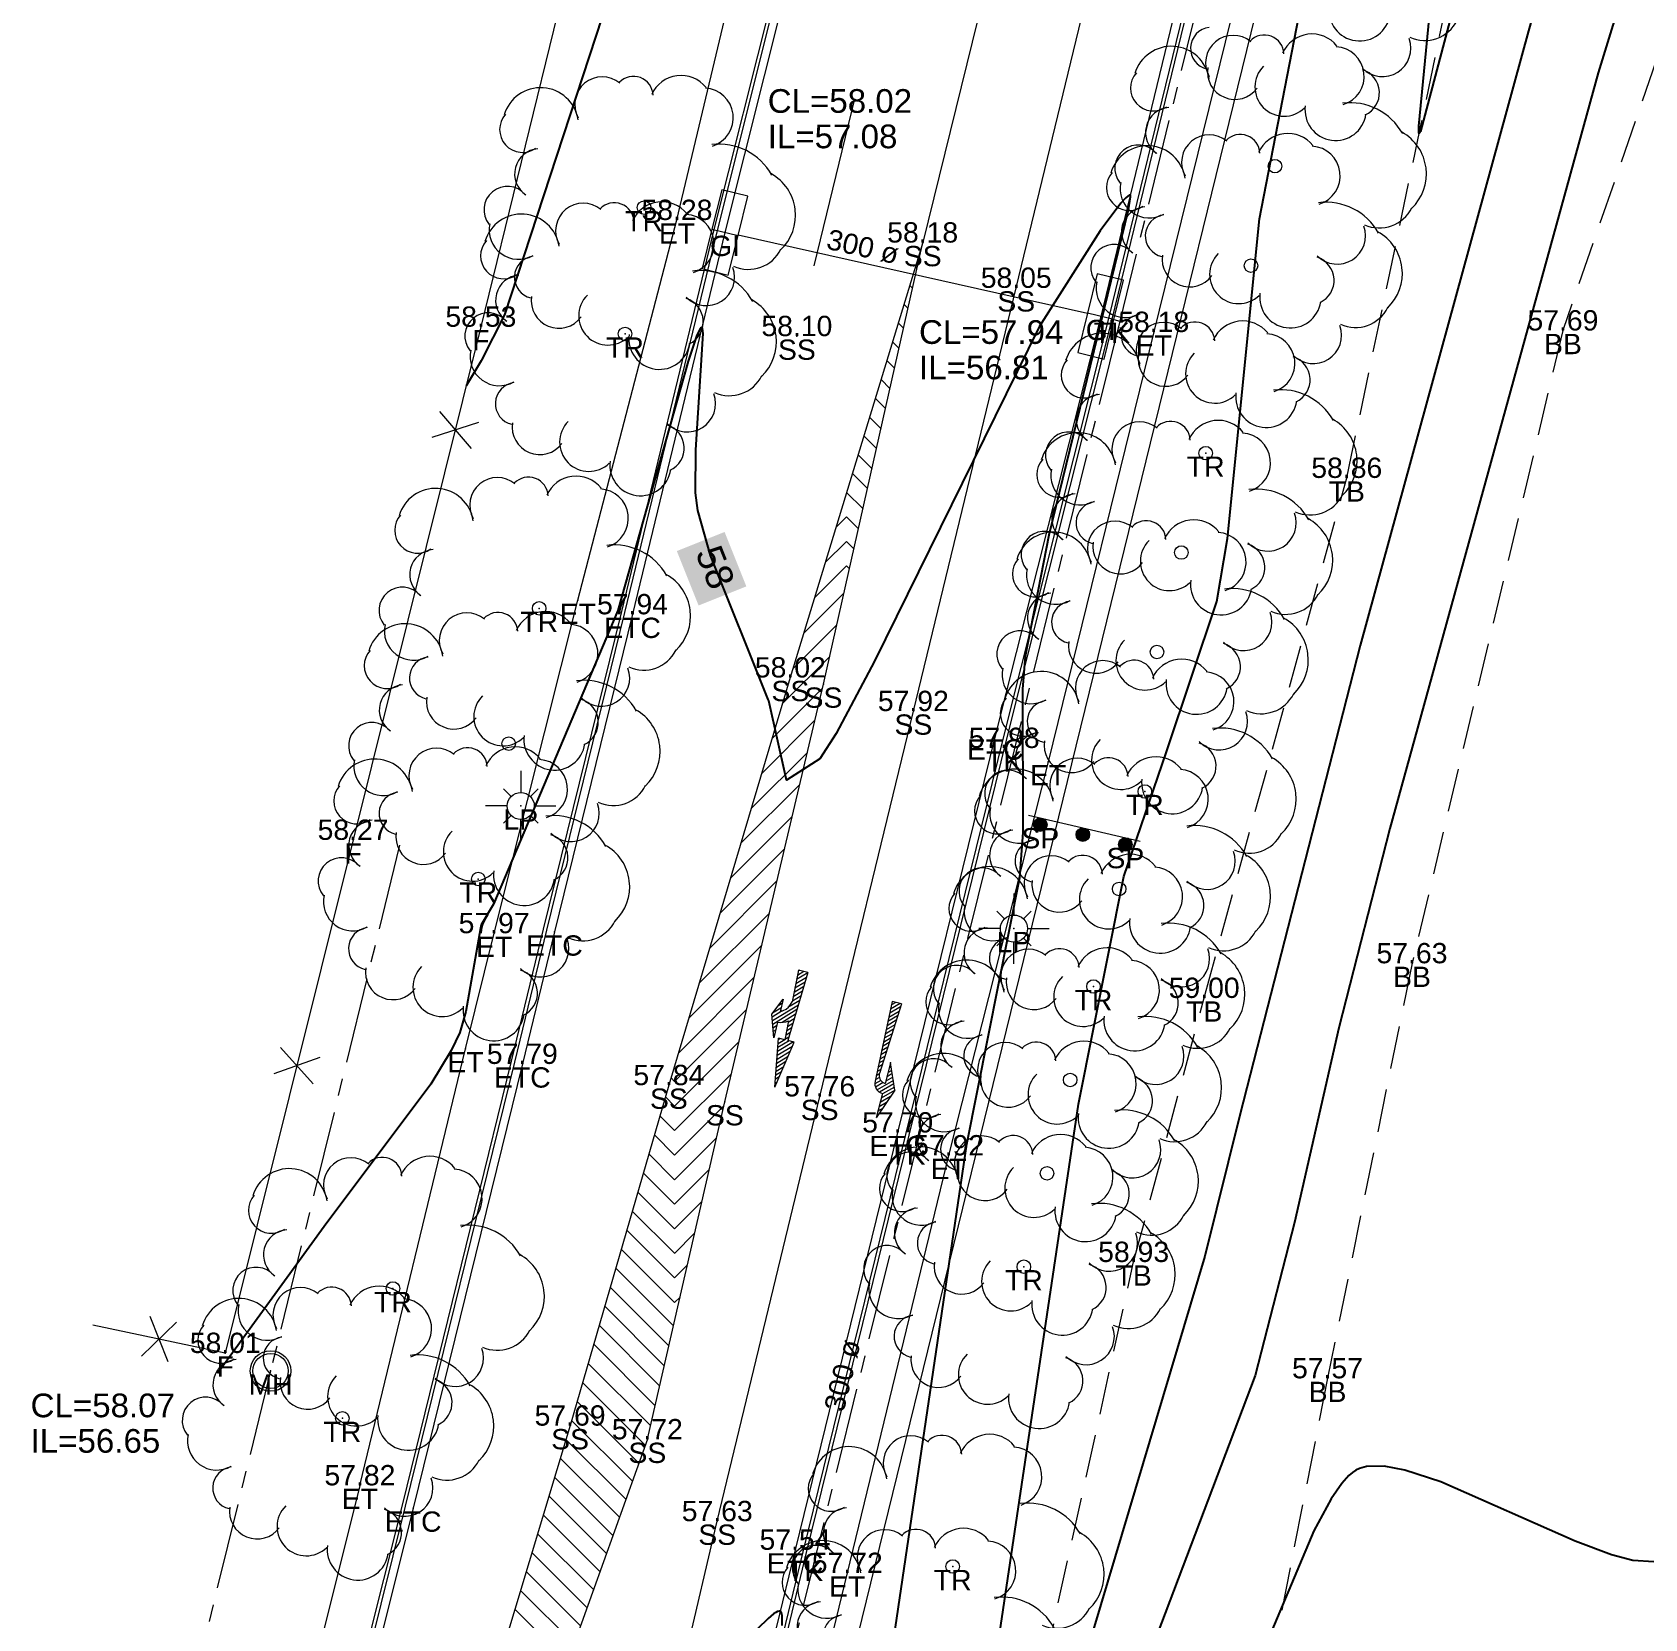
# Model space of a CAD drawing. Header units: metres. Extents: x -244 to 200, y -283 to 282.
# Drawn here: x -138 to -78.5, y 30 to 88.7 of the extents above; entities that cross this region are included whole.
import ezdxf
from ezdxf.enums import TextEntityAlignment as Align

# ---------------------------------------------------------------- set-up
doc = ezdxf.new("R2010")
doc.units = ezdxf.units.M
for name, pattern in [('CENTER', [50.8, 31.75, -6.35, 6.35, -6.35]), ('DASHED2', [9.525, 6.35, -3.175]), ('HIDDEN2', [4.7625, 3.175, -1.5875])]:
    doc.linetypes.add(name, pattern=pattern)
for name, color, linetype, lineweight in [('BANKS', 12, 'Continuous', 0), ('CONTOURS', 1, 'Continuous', 0), ('CONTOURS @ 1', 1, 'Continuous', 0), ('DESCRIPTIONS', 1, 'Continuous', 0), ('ELECTRICAL', 3, 'Continuous', 0), ('FENCES', 6, 'Continuous', 0), ('LEVELS', 1, 'Continuous', 0), ('POINTS', 1, 'Continuous', 0), ('ROAD_PAINT', 12, 'Continuous', 0), ('ROAD_SIGNAGE', 6, 'Continuous', 0), ('ROADS', 5, 'Continuous', 0), ('STORM_WATER', 1, 'Continuous', 0), ('SW_TEXT', 10, 'Continuous', 0), ('TREES', 14, 'Continuous', 0)]:
    doc.layers.add(name, color=color, linetype=linetype, lineweight=lineweight)
doc.layers.add('CADASTRAL', color=7, linetype='Continuous')
doc.styles.add('Arial', font='arial.ttf', dxfattribs={"height": 1.68})

msp = doc.modelspace()

# ---------------------------------------------------------------- hatches: boundary and pattern name
at = {"layer": 'ROAD_PAINT', "linetype": 'Continuous', "lineweight": 0}
h = msp.add_hatch(dxfattribs=at)
h.set_pattern_fill('LT124 RAILW', color=2, scale=0.5, style=0)
h.set_pattern_definition([(45, (0, 0), (1e-16, 0.9071424), [8.98026, -8.98026]), (135, (0, 0), (-1e-16, -0.9071424), [8.98026, -8.98026])])
h.paths.add_polyline_path([(-122.622, 20.018), (-125.412, 8.463), (-121.443, 19.54), (-115.306, 36.672), (-112.443, 49.145), (-108.8, 64.577), (-105.135, 80.89), (-110.024, 64.82), (-114.511, 49.758), (-118.16, 37.177), (-123.262, 20.215)], flags=0)
at = {"layer": 'ROAD_SIGNAGE', "linetype": 'Continuous', "lineweight": 0}
h = msp.add_hatch(color=1, dxfattribs=at)
edge = h.paths.add_edge_path(flags=0)
edge.add_arc((-100.79, 59.381), 0.25, 0, 360)
h = msp.add_hatch(color=1, dxfattribs=at)
edge = h.paths.add_edge_path(flags=0)
edge.add_arc((-99.218, 59.014), 0.25, 0, 360)
h = msp.add_hatch(color=1, dxfattribs=at)
edge = h.paths.add_edge_path(flags=0)
edge.add_arc((-97.647, 58.647), 0.25, 0, 360)

# ---------------------------------------------------------------- linework, layer by layer
at = {"layer": 'BANKS', "color": 9, "linetype": 'HIDDEN2', "lineweight": 0, "ltscale": 0.5}
for p, q in [((-76.491, 92.116), (-81.484, 77.641)), ((-81.484, 77.641), (-87.059, 54.261)), ((-87.059, 54.261), (-90.18, 38.926)), ((-90.18, 38.926), (-98.884, -5.153))]:
    msp.add_line(p, q, dxfattribs=at)
at = {"layer": 'BANKS', "color": 1, "linetype": 'HIDDEN2', "lineweight": 0, "ltscale": 0.5}
for p, q in [((-89.468, 72.194), (-85.629, 90.461)), ((-94.736, 52.98), (-89.468, 72.194)), ((-97.342, 43.224), (-94.736, 52.98)), ((-101.152, 25.976), (-97.342, 43.224))]:
    msp.add_line(p, q, dxfattribs=at)
at = {"layer": 'CADASTRAL', "color": 1, "linetype": 'Continuous', "lineweight": 0}
msp.add_line((-119.026, -17.442), (-64.104, 206.418), dxfattribs=at)
at = {"layer": 'CONTOURS', "color": 6, "linetype": 'Continuous', "lineweight": -3, "flags": 128}
for points in [[(-60.423, 173.678), (-64.285, 160.181), (-68.042, 150.677), (-69.286, 146.525), (-70.064, 142.92), (-70.601, 136.44), (-71.835, 129.289), (-72.561, 126.428), (-74.484, 120.899), (-75.822, 114.953), (-78.39, 105.999), (-81.143, 94.456), (-82.756, 88.716), (-88.975, 65.997), (-93.424, 48.645), (-94.712, 43.436), (-99.577, 27.142)], [(-100.26, 130.458), (-105.67, 115.215), (-110.253, 102.827), (-111.335, 100.552), (-111.93, 99.644), (-113.773, 97.03), (-114.379, 95.851), (-116.491, 90.708), (-120.577, 78.222), (-121.429, 76.548), (-121.447, 76.517), (-121.999, 75.594)], [(-102.634, 27.236), (-99.381, 49.058), (-97.705, 57.473), (-96.131, 62.074), (-94.271, 67.631), (-93.871, 69.955), (-92.693, 81.763), (-90.635, 92.355), (-87.393, 111.963), (-84.557, 125.496)], [(-77.07, 123.824), (-80.444, 109.756), (-81.89, 104.603), (-85.494, 89.736), (-86.75, 84.992), (-86.793, 84.922), (-86.803, 84.942), (-86.809, 84.996), (-86.808, 85.194), (-86.418, 89.254), (-84.53, 98.671), (-81.692, 115.19), (-79.311, 125.336)], [(-94.735, 52.981), (-94.725, 53.022), (-94.738, 52.983), (-94.739, 52.979), (-94.735, 52.981)], [(-77.344, 32.1), (-78.904, 32.199), (-79.688, 32.403), (-81.033, 32.905), (-85.999, 35.099), (-87.324, 35.536), (-88.09, 35.679), (-88.734, 35.669), (-89.003, 35.598), (-89.129, 35.537), (-89.257, 35.449), (-89.388, 35.336), (-89.651, 35.045), (-90.049, 34.473), (-90.69, 33.295), (-92.575, 28.822)], [(-110.32, 29.791), (-110.32, 30.151), (-110.35, 30.262), (-110.4, 30.322), (-110.439, 30.327), (-110.493, 30.31), (-110.562, 30.273), (-110.644, 30.218), (-110.842, 30.057), (-111.625, 29.291)]]:
    msp.add_lwpolyline(points, dxfattribs=at)
at = {"layer": 'CONTOURS', "color": 1, "linetype": 'Continuous', "lineweight": -3, "flags": 128}
for points in [[(-68.764, 126.746), (-72.153, 117.004), (-72.719, 114.486), (-74.918, 107.301), (-78.372, 93.062), (-80.187, 87.156), (-87.872, 59.241), (-89.76, 51.878), (-91.4, 44.677), (-92.848, 39.029), (-99.328, 21.917)], [(-107.116, 23.136), (-103.509, 47.573), (-101.541, 57.428), (-101.421, 59.087), (-101.434, 64.39), (-101.339, 65.61), (-100.466, 70.089), (-97.534, 82.105), (-97.455, 82.575), (-97.46, 82.632), (-97.469, 82.642), (-97.507, 82.639), (-97.561, 82.606), (-97.63, 82.546), (-97.81, 82.35), (-98.574, 81.323), (-100.828, 77.776), (-106.919, 65.427), (-108.331, 62.755), (-108.938, 61.812), (-110.171, 61.021), (-110.183, 61.087), (-110.82, 63.961), (-110.84, 64.007), (-112.967, 69.331), (-113.442, 70.985), (-113.522, 71.643), (-113.51, 73.226), (-113.246, 77.529), (-113.266, 77.726), (-113.288, 77.756), (-113.339, 77.722), (-113.405, 77.611), (-113.485, 77.428), (-113.794, 76.506), (-116.395, 67.293), (-120.99, 56.445), (-121.443, 55.687), (-121.469, 55.553), (-122.009, 52.476), (-122.232, 51.705), (-122.55, 51.033), (-123.307, 49.792), (-127.245, 44.534), (-131.183, 39.106)]]:
    msp.add_lwpolyline(points, dxfattribs=at)
at = {"layer": 'CONTOURS', "color": 18, "linetype": 'Continuous', "lineweight": 0, "true_color": 0x000000}
msp.add_solid([(-112.452, 70.196), (-114.216, 69.491), (-111.648, 68.185), (-113.413, 67.48)], dxfattribs=at)
at = {"layer": 'ELECTRICAL', "color": 2, "linetype": 'Continuous', "lineweight": 0}
for p, q in [((-119.982, 61.374), (-119.982, 60.574)), ((-120.618, 60.71), (-120.335, 60.427)), ((-119.628, 60.427), (-119.345, 60.71)), ((-120.482, 60.074), (-121.282, 60.074)), ((-120.335, 59.72), (-120.618, 59.437)), ((-119.982, 58.774), (-119.982, 59.574)), ((-119.345, 59.437), (-119.628, 59.72)), ((-119.482, 60.074), (-118.682, 60.074)), ((-101.765, 56.844), (-101.765, 56.044)), ((-102.401, 56.18), (-102.118, 55.897)), ((-101.411, 55.897), (-101.128, 56.18)), ((-102.265, 55.544), (-103.065, 55.544)), ((-101.265, 55.544), (-100.465, 55.544)), ((-102.118, 55.19), (-102.401, 54.907)), ((-101.765, 54.244), (-101.765, 55.044)), ((-101.128, 54.907), (-101.411, 55.19))]:
    msp.add_line(p, q, dxfattribs=at)
for centre in [(-119.982, 60.074), (-101.765, 55.544)]:
    msp.add_circle(centre, 0.5, dxfattribs=at)
at = {"layer": 'FENCES', "color": 4, "linetype": 'Continuous', "lineweight": 0}
for p, q in [((-116.773, 96.907), (-121.455, 77.779)), ((-121.455, 77.779), (-126.176, 58.82)), ((-122.989, 74.653), (-121.82, 73.28)), ((-121.546, 74.242), (-123.263, 73.691)), ((-126.176, 58.82), (-130.897, 39.861)), ((-127.404, 50.782), (-129.102, 50.174)), ((-128.86, 51.144), (-127.646, 49.812)), ((-133.008, 39.538), (-133.678, 41.211)), ((-130.897, 39.861), (-135.79, 40.889)), ((-132.7, 41.006), (-133.987, 39.744))]:
    msp.add_line(p, q, dxfattribs=at)
at = {"layer": 'POINTS', "color": 1, "linetype": 'Continuous', "lineweight": 0}
for p in [(-115.426, 82.182), (-114.212, 81.724), (-112.438, 81.267), (-105.135, 80.89), (-101.679, 79.216), (-98.559, 78.161), (-98.146, 78.059), (-121.455, 77.779), (-116.13, 77.513), (-96.6, 77.586), (-81.484, 77.641), (-109.782, 77.433), (-94.679, 73.109), (-89.468, 72.194), (-119.302, 67.375), (-117.876, 67.672), (-115.854, 67.155), (-110.024, 64.82), (-108.8, 64.577), (-105.479, 63.58), (-102.453, 62.661), (-102.125, 62.216), (-100.504, 61.709), (-96.93, 60.61), (-119.982, 60.074), (-100.79, 59.381), (-126.176, 58.82), (-97.647, 58.647), (-121.551, 57.374), (-118.74, 55.418), (-101.765, 55.544), (-120.966, 55.371), (-87.059, 54.261), (-98.827, 53.402), (-94.736, 52.98), (-122.025, 51.104), (-119.924, 50.542), (-114.511, 49.758), (-112.443, 49.145), (-108.94, 49.342), (-106.06, 48.009), (-105.7, 47.693), (-104.175, 47.162), (-101.399, 43.048), (-97.342, 43.224), (-124.703, 42.244), (-130.897, 39.861), (-129.224, 39.196), (-90.18, 38.926), (-126.571, 37.448), (-118.16, 37.177), (-115.306, 36.672), (-125.924, 34.971), (-123.956, 34.131), (-112.725, 33.648), (-109.851, 32.59), (-109.48, 32.314), (-107.922, 31.733), (-104.026, 31.972)]:
    msp.add_point(p, dxfattribs=at)
at = {"layer": 'ROAD_PAINT', "color": 7, "linetype": 'DASHED2', "lineweight": 0}
for p, q in [((-105.399, 95.451), (-109.782, 77.433)), ((-116.243, 18.672), (-112.725, 33.648))]:
    msp.add_line(p, q, dxfattribs=at)
at = {"layer": 'ROAD_PAINT', "color": 7, "linetype": 'Continuous', "lineweight": 0}
for p, q in [((-101.452, 95.806), (-105.135, 80.89)), ((-101.679, 79.216), (-97.859, 94.977)), ((-105.135, 80.89), (-110.024, 64.82)), ((-108.8, 64.577), (-105.135, 80.89)), ((-105.479, 63.58), (-101.679, 79.216)), ((-110.024, 64.82), (-114.511, 49.758)), ((-112.443, 49.145), (-108.8, 64.577)), ((-108.94, 49.342), (-105.479, 63.58)), ((-114.511, 49.758), (-118.16, 37.177)), ((-115.306, 36.672), (-112.443, 49.145)), ((-112.725, 33.648), (-108.94, 49.342)), ((-118.16, 37.177), (-123.262, 20.215)), ((-115.306, 36.672), (-121.443, 19.54))]:
    msp.add_line(p, q, dxfattribs=at)
at = {"layer": 'ROAD_PAINT', "color": 2, "linetype": 'Continuous', "lineweight": 0}
for p, q in [((-109.376, 53.926), (-110.111, 51.408)), ((-109.723, 54.01), (-109.952, 52.84)), ((-109.431, 53.737), (-109.823, 53.498)), ((-109.382, 53.906), (-109.793, 53.656)), ((-109.521, 53.961), (-109.762, 53.814)), ((-109.685, 54.001), (-109.731, 53.973)), ((-109.376, 53.926), (-109.723, 54.01)), ((-109.629, 53.058), (-109.947, 52.865)), ((-109.58, 53.228), (-109.916, 53.023)), ((-109.53, 53.397), (-109.885, 53.181)), ((-109.481, 53.567), (-109.854, 53.339)), ((-110.707, 52.386), (-110.291, 52.935)), ((-110.321, 52.498), (-110.697, 52.269)), ((-109.728, 52.719), (-110.687, 52.136)), ((-110.371, 52.607), (-110.684, 52.416)), ((-109.778, 52.55), (-110.676, 52.002)), ((-110.331, 52.77), (-110.488, 52.675)), ((-110.291, 52.935), (-110.404, 52.472)), ((-110.404, 52.472), (-110.289, 52.51)), ((-110.291, 52.934), (-110.292, 52.934)), ((-110.289, 52.51), (-110.184, 52.568)), ((-110.184, 52.568), (-110.09, 52.644)), ((-109.679, 52.889), (-110.112, 52.625)), ((-110.09, 52.644), (-110.012, 52.735)), ((-110.012, 52.735), (-109.952, 52.84)), ((-106.258, 52.851), (-106.896, 49.908)), ((-105.92, 52.761), (-106.729, 50.188)), ((-106.008, 52.482), (-106.385, 52.263)), ((-105.956, 52.647), (-106.352, 52.417)), ((-105.969, 52.774), (-106.318, 52.571)), ((-106.128, 52.816), (-106.285, 52.725)), ((-105.92, 52.761), (-106.258, 52.851)), ((-110.637, 51.511), (-110.707, 52.386)), ((-110.53, 51.952), (-110.666, 51.869)), ((-110.497, 52.09), (-110.637, 51.511)), ((-110.497, 52.09), (-110.393, 52.076)), ((-110.393, 52.076), (-110.289, 52.08)), ((-109.827, 52.38), (-110.325, 52.077)), ((-110.289, 52.08), (-110.187, 52.1)), ((-110.089, 52.138), (-110.227, 51.436)), ((-110.187, 52.1), (-110.089, 52.138)), ((-109.976, 51.871), (-110.164, 51.757)), ((-109.926, 52.041), (-110.133, 51.915)), ((-109.877, 52.21), (-110.102, 52.073)), ((-106.163, 51.988), (-106.485, 51.8)), ((-106.111, 52.153), (-106.452, 51.954)), ((-106.059, 52.317), (-106.419, 52.109)), ((-110.57, 51.788), (-110.655, 51.736)), ((-110.61, 51.625), (-110.645, 51.603)), ((-110.591, 49.686), (-110.458, 51.492)), ((-110.591, 49.686), (-109.879, 51.351)), ((-109.904, 51.357), (-110.494, 50.998)), ((-110.067, 51.397), (-110.484, 51.144)), ((-110.231, 51.437), (-110.473, 51.29)), ((-110.395, 51.477), (-110.462, 51.436)), ((-110.227, 51.436), (-110.458, 51.492)), ((-110.075, 51.532), (-110.226, 51.44)), ((-110.025, 51.702), (-110.195, 51.598)), ((-109.879, 51.351), (-110.111, 51.408)), ((-106.37, 51.328), (-106.619, 51.184)), ((-106.318, 51.493), (-106.586, 51.338)), ((-106.267, 51.658), (-106.552, 51.492)), ((-106.215, 51.823), (-106.519, 51.646)), ((-110.109, 50.814), (-110.527, 50.56)), ((-110.028, 51.002), (-110.516, 50.706)), ((-109.948, 51.191), (-110.505, 50.852)), ((-106.578, 50.669), (-106.753, 50.567)), ((-106.526, 50.834), (-106.72, 50.721)), ((-106.474, 50.999), (-106.686, 50.875)), ((-106.422, 51.163), (-106.653, 51.03)), ((-110.431, 50.06), (-110.57, 49.976)), ((-110.35, 50.249), (-110.559, 50.122)), ((-110.27, 50.437), (-110.548, 50.268)), ((-110.189, 50.626), (-110.537, 50.414)), ((-106.731, 50.041), (-106.887, 49.95)), ((-106.732, 50.175), (-106.853, 50.105)), ((-106.681, 50.339), (-106.82, 50.259)), ((-106.629, 50.504), (-106.786, 50.413)), ((-106.737, 50.147), (-106.739, 50.094)), ((-106.739, 50.094), (-106.731, 50.041)), ((-106.725, 50.199), (-106.737, 50.147)), ((-106.731, 50.041), (-106.714, 49.99)), ((-106.318, 50.577), (-106.518, 49.823)), ((-106.238, 50.058), (-106.495, 49.908)), ((-106.257, 50.182), (-106.453, 50.068)), ((-106.276, 50.305), (-106.411, 50.227)), ((-106.295, 50.429), (-106.369, 50.386)), ((-106.314, 50.553), (-106.326, 50.546)), ((-106.163, 49.572), (-106.318, 50.577)), ((-110.511, 49.872), (-110.58, 49.83)), ((-106.682, 49.935), (-106.905, 49.805)), ((-106.896, 49.908), (-106.905, 49.835)), ((-106.905, 49.835), (-106.899, 49.761)), ((-106.899, 49.761), (-106.88, 49.69)), ((-106.88, 49.69), (-106.848, 49.623)), ((-106.591, 49.853), (-106.879, 49.686)), ((-106.163, 49.572), (-106.855, 48.55)), ((-106.616, 49.451), (-106.855, 48.55)), ((-106.848, 49.623), (-106.803, 49.564)), ((-106.219, 49.934), (-106.821, 49.585)), ((-106.803, 49.564), (-106.749, 49.515)), ((-106.749, 49.515), (-106.686, 49.477)), ((-106.2, 49.811), (-106.731, 49.502)), ((-106.714, 49.99), (-106.688, 49.944)), ((-106.688, 49.944), (-106.655, 49.902)), ((-106.686, 49.477), (-106.616, 49.451)), ((-106.173, 49.557), (-106.664, 49.271)), ((-106.655, 49.902), (-106.614, 49.868)), ((-106.18, 49.687), (-106.622, 49.431)), ((-106.614, 49.868), (-106.568, 49.841)), ((-106.568, 49.841), (-106.518, 49.823)), ((-106.625, 48.89), (-106.791, 48.794)), ((-106.474, 49.112), (-106.748, 48.953)), ((-106.323, 49.335), (-106.706, 49.112)), ((-106.775, 48.668), (-106.833, 48.634))]:
    msp.add_line(p, q, dxfattribs=at)
at = {"layer": 'ROAD_PAINT', "color": 7, "linetype": 'Continuous', "lineweight": 0}
msp.add_point((-106.318, 50.577), dxfattribs=at)
at = {"layer": 'ROAD_SIGNAGE', "color": 1, "linetype": 'Continuous', "lineweight": 0}
msp.add_line((-101.22, 59.738), (-97.103, 58.777), dxfattribs=at)
for centre in [(-100.79, 59.381), (-99.218, 59.014), (-97.647, 58.647)]:
    msp.add_circle(centre, 0.25, dxfattribs=at)
at = {"layer": 'ROADS', "color": 9, "linetype": 'Continuous', "lineweight": 0}
for p, q in [((-114.212, 81.724), (-110.609, 96.896)), ((-108.5, 96.988), (-112.438, 81.267)), ((-94.707, 94), (-98.559, 78.161)), ((-92.764, 93.16), (-96.6, 77.586)), ((-117.876, 67.672), (-114.212, 81.724)), ((-112.438, 81.267), (-115.854, 67.155)), ((-98.559, 78.161), (-102.453, 62.661)), ((-96.6, 77.586), (-100.504, 61.709)), ((-120.966, 55.371), (-117.876, 67.672)), ((-115.854, 67.155), (-118.74, 55.418)), ((-102.453, 62.661), (-106.06, 48.009)), ((-100.504, 61.709), (-104.175, 47.162)), ((-118.74, 55.418), (-119.924, 50.542)), ((-122.025, 51.104), (-120.966, 55.371)), ((-125.924, 34.971), (-122.025, 51.104)), ((-119.924, 50.542), (-123.956, 34.131)), ((-106.06, 48.009), (-109.851, 32.59)), ((-104.175, 47.162), (-107.922, 31.733)), ((-125.924, 34.971), (-130.194, 17.925)), ((-123.956, 34.131), (-128.144, 17.412)), ((-109.851, 32.59), (-113.821, 16.209)), ((-107.922, 31.733), (-111.823, 15.731))]:
    msp.add_line(p, q, dxfattribs=at)
at = {"layer": 'ROADS', "color": 1, "linetype": 'Continuous', "lineweight": 0}
for p, q in [((-108.912, 97.091), (-112.85, 81.369)), ((-108.791, 97.061), (-112.729, 81.339)), ((-94.415, 93.929), (-98.267, 78.089)), ((-94.294, 93.899), (-98.146, 78.059)), ((-112.85, 81.369), (-116.266, 67.256)), ((-112.729, 81.339), (-116.145, 67.226)), ((-98.267, 78.089), (-102.162, 62.588)), ((-98.146, 78.059), (-102.041, 62.558)), ((-116.266, 67.256), (-119.153, 55.519)), ((-116.145, 67.226), (-119.031, 55.49)), ((-102.162, 62.588), (-105.769, 47.937)), ((-102.041, 62.558), (-105.647, 47.907)), ((-119.153, 55.519), (-120.337, 50.643)), ((-119.031, 55.49), (-120.216, 50.613)), ((-120.337, 50.643), (-124.369, 34.234)), ((-120.216, 50.613), (-124.247, 34.204)), ((-105.769, 47.937), (-109.559, 32.519)), ((-105.647, 47.907), (-109.438, 32.489)), ((-124.369, 34.234), (-128.552, 17.532)), ((-124.247, 34.204), (-128.432, 17.496)), ((-109.559, 32.519), (-113.529, 16.137)), ((-109.438, 32.489), (-113.408, 16.107))]:
    msp.add_line(p, q, dxfattribs=at)
at = {"layer": 'STORM_WATER', "color": 2, "linetype": 'CENTER', "lineweight": 0, "ltscale": 0.1}
for p, q in [((-81.5, 144.596), (-97.854, 77.989)), ((-97.854, 77.989), (-113.116, 16.037)), ((-124.456, 58.62), (-129.224, 39.196)), ((-129.224, 39.196), (-133.992, 19.773))]:
    msp.add_line(p, q, dxfattribs=at)
at = {"layer": 'STORM_WATER', "color": 2, "linetype": 'Continuous', "lineweight": 0}
for p, q in [((-112.558, 82.844), (-112.923, 81.389)), ((-111.588, 82.601), (-112.558, 82.844)), ((-111.953, 81.146), (-111.588, 82.601)), ((-112.923, 81.389), (-113.287, 79.934)), ((-112.923, 81.389), (-111.953, 81.146)), ((-112.317, 79.691), (-111.953, 81.146)), ((-113.287, 79.934), (-112.317, 79.691)), ((-98.69, 79.737), (-99.044, 78.279)), ((-97.718, 79.501), (-98.69, 79.737)), ((-98.073, 78.043), (-97.718, 79.501)), ((-99.044, 78.279), (-99.399, 76.822)), ((-98.073, 78.043), (-99.044, 78.279)), ((-98.427, 76.586), (-98.073, 78.043)), ((-99.399, 76.822), (-98.427, 76.586))]:
    msp.add_line(p, q, dxfattribs=at)
at = {"layer": 'STORM_WATER', "color": 2, "linetype": 'Continuous', "lineweight": 0, "ltscale": 0.1}
for p, q in [((-99.047, 78.27), (-111.95, 81.158)), ((-98.073, 78.043), (-97.854, 77.989))]:
    msp.add_line(p, q, dxfattribs=at)
at = {"layer": 'STORM_WATER', "color": 2, "linetype": 'Continuous', "lineweight": 0}
for radius in [0.75, 0.652]:
    msp.add_circle((-129.224, 39.196), radius, dxfattribs=at)
at = {"layer": 'TREES', "color": 3, "linetype": 'Continuous', "lineweight": 0}
for centre in [(-92.12, 83.713), (-115.426, 82.182), (-93.007, 80.036), (-116.13, 77.513), (-94.679, 73.109), (-95.58, 69.436), (-119.302, 67.375), (-96.482, 65.763), (-120.426, 62.374), (-96.93, 60.61), (-121.551, 57.374), (-97.879, 57.006), (-98.827, 53.402), (-99.685, 49.951), (-100.542, 46.499), (-101.399, 43.048), (-124.703, 42.244), (-126.571, 37.448), (-104.026, 31.972)]:
    msp.add_circle(centre, 0.25, dxfattribs=at)
for centre, radius, start, end in [((-88.992, 89.472), 1.133, 172.39825, 351.71481), ((-94.456, 88.065), 0.783, 97.06975, 257.10857), ((-86.589, 89.688), 1.331, 245.47848, 333.93748), ((-93.667, 87.528), 1.017, 50.09878, 209.32106), ((-92.514, 87.833), 0.727, 2.51437, 136.37354), ((-90.756, 87.41), 1.186, 38.70338, 156.09581), ((-88.149, 88.065), 1.045, 224.85314, 20.08924), ((-95.945, 86.736), 1.407, 8.80975, 163.5621), ((-89.922, 87.032), 1.096, 287.29982, 86.6061), ((-116.973, 85.998), 1.017, 50.09878, 209.32106), ((-115.82, 86.303), 0.727, 2.51437, 136.37354), ((-114.062, 85.88), 1.186, 38.70338, 156.09581), ((-96.611, 86.597), 0.846, 138.25628, 305.4538), ((-93.599, 87.197), 1.017, 171.11128, 323.88166), ((-91.783, 86.64), 1.08, 134.73205, 314.28856), ((-89.16, 86.421), 0.897, 294.70105, 72.45162), ((-119.25, 85.206), 1.407, 8.80975, 163.5621), ((-113.228, 85.502), 1.096, 287.29982, 86.6061), ((-95.978, 84.959), 0.925, 93.95545, 236.73105), ((-89.88, 85.795), 1.133, 172.39825, 351.71481), ((-89.346, 83.831), 2.225, 29.20025, 97.13167), ((-119.916, 85.067), 0.846, 138.25628, 305.4538), ((-94.554, 83.851), 1.017, 50.09878, 209.32106), ((-93.402, 84.156), 0.727, 2.51437, 136.37354), ((-91.643, 83.734), 1.186, 38.70338, 156.09581), ((-88.289, 83.427), 1.762, 313.36969, 60.91119), ((-119.284, 83.428), 0.925, 93.95545, 236.73105), ((-112.652, 82.3), 2.225, 29.20025, 97.13167), ((-96.832, 83.059), 1.407, 8.80975, 163.5621), ((-97.174, 83.634), 0.862, 39.7102, 219.23472), ((-90.809, 83.355), 1.096, 287.29982, 86.6061), ((-111.595, 81.897), 1.762, 313.36969, 60.91119), ((-97.498, 82.92), 0.846, 138.25628, 305.4538), ((-120.48, 82.104), 0.862, 39.7102, 219.23472), ((-96.76, 82.88), 1.081, 167.43917, 299.72808), ((-117.677, 81.329), 1.017, 50.09878, 209.32106), ((-116.524, 81.634), 0.727, 2.51437, 136.37354), ((-114.766, 81.211), 1.186, 38.70338, 156.09581), ((-96.865, 81.282), 0.925, 93.95545, 236.73105), ((-90.233, 80.154), 2.225, 29.20025, 97.13167), ((-119.955, 80.537), 1.407, 8.80975, 163.5621), ((-113.932, 80.833), 1.096, 287.29982, 86.6061), ((-96.128, 81.138), 0.783, 97.06975, 257.10857), ((-88.261, 82.761), 1.331, 245.47848, 333.93748), ((-120.066, 81.35), 1.081, 167.43917, 299.72808), ((-89.821, 81.138), 1.045, 224.85314, 20.08924), ((-89.177, 79.75), 1.762, 313.36969, 60.91119), ((-120.621, 80.398), 0.846, 138.25628, 305.4538), ((-111.566, 81.231), 1.331, 245.47848, 333.93748), ((-98.062, 79.958), 0.862, 39.7102, 219.23472), ((-95.271, 80.27), 1.017, 171.11128, 323.88166), ((-93.455, 79.713), 1.08, 134.73205, 314.28856), ((-119.434, 79.608), 0.783, 97.06975, 257.10857), ((-113.126, 79.608), 1.045, 224.85314, 20.08924), ((-113.356, 77.631), 2.225, 29.20025, 97.13167), ((-90.832, 79.494), 0.897, 294.70105, 72.45162), ((-119.988, 78.76), 0.925, 93.95545, 236.73105), ((-97.648, 79.204), 1.081, 167.43917, 299.72808), ((-118.577, 78.74), 1.017, 171.11128, 323.88166), ((-116.761, 78.183), 1.08, 134.73205, 314.28856), ((-114.138, 77.964), 0.897, 294.70105, 72.45162), ((-112.3, 77.228), 1.762, 313.36969, 60.91119), ((-91.552, 78.868), 1.133, 172.39825, 351.71481), ((-121.185, 77.435), 0.862, 39.7102, 219.23472), ((-97.015, 77.462), 0.783, 97.06975, 257.10857), ((-89.148, 79.084), 1.331, 245.47848, 333.93748), ((-114.858, 77.338), 1.133, 172.39825, 351.71481), ((-98.504, 76.132), 1.407, 8.80975, 163.5621), ((-96.226, 76.924), 1.017, 50.09878, 209.32106), ((-95.074, 77.229), 0.727, 2.51437, 136.37354), ((-93.315, 76.807), 1.186, 38.70338, 156.09581), ((-92.481, 76.428), 1.096, 287.29982, 86.6061), ((-90.708, 77.462), 1.045, 224.85314, 20.08924), ((-120.771, 76.681), 1.081, 167.43917, 299.72808), ((-99.17, 75.993), 0.846, 138.25628, 305.4538), ((-96.159, 76.594), 1.017, 171.11128, 323.88166), ((-94.342, 76.036), 1.08, 134.73205, 314.28856), ((-91.719, 75.817), 0.897, 294.70105, 72.45162), ((-120.138, 74.939), 0.783, 97.06975, 257.10857), ((-112.271, 76.562), 1.331, 245.47848, 333.93748), ((-113.831, 74.939), 1.045, 224.85314, 20.08924), ((-98.537, 74.355), 0.925, 93.95545, 236.73105), ((-92.44, 75.192), 1.133, 172.39825, 351.71481), ((-91.905, 73.227), 2.225, 29.20025, 97.13167), ((-119.282, 74.071), 1.017, 171.11128, 323.88166), ((-117.465, 73.514), 1.08, 134.73205, 314.28856), ((-114.842, 73.295), 0.897, 294.70105, 72.45162), ((-99.405, 72.459), 1.407, 8.80975, 163.5621), ((-99.734, 73.031), 0.862, 39.7102, 219.23472), ((-97.128, 73.251), 1.017, 50.09878, 209.32106), ((-95.975, 73.556), 0.727, 2.51437, 136.37354), ((-94.217, 73.134), 1.186, 38.70338, 156.09581), ((-90.849, 72.823), 1.762, 313.36969, 60.91119), ((-93.382, 72.755), 1.096, 287.29982, 86.6061), ((-115.562, 72.669), 1.133, 172.39825, 351.71481), ((-100.071, 72.32), 0.846, 138.25628, 305.4538), ((-120.849, 71.19), 1.017, 50.09878, 209.32106), ((-119.696, 71.495), 0.727, 2.51437, 136.37354), ((-117.938, 71.073), 1.186, 38.70338, 156.09581), ((-99.32, 72.277), 1.081, 167.43917, 299.72808), ((-123.127, 70.398), 1.407, 8.80975, 163.5621), ((-117.104, 70.694), 1.096, 287.29982, 86.6061), ((-99.438, 70.682), 0.925, 93.95545, 236.73105), ((-92.807, 69.554), 2.225, 29.20025, 97.13167), ((-90.82, 72.157), 1.331, 245.47848, 333.93748), ((-98.687, 70.535), 0.783, 97.06975, 257.10857), ((-92.38, 70.535), 1.045, 224.85314, 20.08924), ((-123.793, 70.259), 0.846, 138.25628, 305.4538), ((-98.029, 69.578), 1.017, 50.09878, 209.32106), ((-96.876, 69.883), 0.727, 2.51437, 136.37354), ((-95.118, 69.461), 1.186, 38.70338, 156.09581), ((-91.75, 69.15), 1.762, 313.36969, 60.91119), ((-116.528, 67.493), 2.225, 29.20025, 97.13167), ((-100.307, 68.786), 1.407, 8.80975, 163.5621), ((-100.635, 69.358), 0.862, 39.7102, 219.23472), ((-97.831, 69.667), 1.017, 171.11128, 323.88166), ((-96.014, 69.109), 1.08, 134.73205, 314.28856), ((-94.284, 69.082), 1.096, 287.29982, 86.6061), ((-93.391, 68.89), 0.897, 294.70105, 72.45162), ((-123.16, 68.621), 0.925, 93.95545, 236.73105), ((-100.973, 68.647), 0.846, 138.25628, 305.4538), ((-115.471, 67.089), 1.762, 313.36969, 60.91119), ((-100.221, 68.604), 1.081, 167.43917, 299.72808), ((-124.356, 67.297), 0.862, 39.7102, 219.23472), ((-100.34, 67.009), 0.925, 93.95545, 236.73105), ((-94.112, 68.265), 1.133, 172.39825, 351.71481), ((-93.708, 65.881), 2.225, 29.20025, 97.13167), ((-99.589, 66.862), 0.783, 97.06975, 257.10857), ((-91.721, 68.484), 1.331, 245.47848, 333.93748), ((-124.251, 65.398), 1.407, 8.80975, 163.5621), ((-123.942, 66.542), 1.081, 167.43917, 299.72808), ((-121.974, 66.19), 1.017, 50.09878, 209.32106), ((-120.821, 66.495), 0.727, 2.51437, 136.37354), ((-119.063, 66.072), 1.186, 38.70338, 156.09581), ((-118.228, 65.694), 1.096, 287.29982, 86.6061), ((-93.281, 66.862), 1.045, 224.85314, 20.08924), ((-92.651, 65.477), 1.762, 313.36969, 60.91119), ((-101.536, 65.685), 0.862, 39.7102, 219.23472), ((-98.732, 65.994), 1.017, 171.11128, 323.88166), ((-96.916, 65.436), 1.08, 134.73205, 314.28856), ((-124.917, 65.259), 0.846, 138.25628, 305.4538), ((-123.31, 64.8), 0.783, 97.06975, 257.10857), ((-115.443, 66.423), 1.331, 245.47848, 333.93748), ((-94.293, 65.217), 0.897, 294.70105, 72.45162), ((-117.003, 64.801), 1.045, 224.85314, 20.08924), ((-101.122, 64.931), 1.081, 167.43917, 299.72808), ((-100.755, 63.634), 1.407, 8.80975, 163.5621), ((-98.477, 64.426), 1.017, 50.09878, 209.32106), ((-97.325, 64.731), 0.727, 2.51437, 136.37354), ((-95.566, 64.308), 1.186, 38.70338, 156.09581), ((-94.732, 63.93), 1.096, 287.29982, 86.6061), ((-124.284, 63.62), 0.925, 93.95545, 236.73105), ((-117.652, 62.492), 2.225, 29.20025, 97.13167), ((-95.013, 64.592), 1.133, 172.39825, 351.71481), ((-122.453, 63.932), 1.017, 171.11128, 323.88166), ((-120.637, 63.375), 1.08, 134.73205, 314.28856), ((-118.014, 63.156), 0.897, 294.70105, 72.45162), ((-101.421, 63.494), 0.846, 138.25628, 305.4538), ((-100.49, 63.189), 0.783, 97.06975, 257.10857), ((-92.623, 64.811), 1.331, 245.47848, 333.93748), ((-125.481, 62.296), 0.862, 39.7102, 219.23472), ((-116.596, 62.089), 1.762, 313.36969, 60.91119), ((-94.183, 63.189), 1.045, 224.85314, 20.08924), ((-118.734, 62.531), 1.133, 172.39825, 351.71481), ((-100.788, 61.856), 0.925, 93.95545, 236.73105), ((-94.156, 60.728), 2.225, 29.20025, 97.13167), ((-123.098, 61.189), 1.017, 50.09878, 209.32106), ((-121.945, 61.494), 0.727, 2.51437, 136.37354), ((-120.187, 61.072), 1.186, 38.70338, 156.09581), ((-99.633, 62.321), 1.017, 171.11128, 323.88166), ((-97.817, 61.763), 1.08, 134.73205, 314.28856), ((-95.194, 61.544), 0.897, 294.70105, 72.45162), ((-125.376, 60.397), 1.407, 8.80975, 163.5621), ((-125.067, 61.542), 1.081, 167.43917, 299.72808), ((-119.353, 60.693), 1.096, 287.29982, 86.6061), ((-101.704, 60.029), 1.407, 8.80975, 163.5621), ((-101.985, 60.532), 0.862, 39.7102, 219.23472), ((-99.426, 60.821), 1.017, 50.09878, 209.32106), ((-98.273, 61.126), 0.727, 2.51437, 136.37354), ((-96.515, 60.704), 1.186, 38.70338, 156.09581), ((-95.681, 60.325), 1.096, 287.29982, 86.6061), ((-93.1, 60.325), 1.762, 313.36969, 60.91119), ((-126.042, 60.258), 0.846, 138.25628, 305.4538), ((-116.567, 61.423), 1.331, 245.47848, 333.93748), ((-95.914, 60.919), 1.133, 172.39825, 351.71481), ((-124.434, 59.8), 0.783, 97.06975, 257.10857), ((-102.37, 59.89), 0.846, 138.25628, 305.4538), ((-118.777, 57.492), 2.225, 29.20025, 97.13167), ((-118.127, 59.8), 1.045, 224.85314, 20.08924), ((-101.571, 59.778), 1.081, 167.43917, 299.72808), ((-125.409, 58.62), 0.925, 93.95545, 236.73105), ((-123.578, 58.932), 1.017, 171.11128, 323.88166), ((-121.762, 58.375), 1.08, 134.73205, 314.28856), ((-119.138, 58.156), 0.897, 294.70105, 72.45162), ((-101.737, 58.252), 0.925, 93.95545, 236.73105), ((-95.105, 57.124), 2.225, 29.20025, 97.13167), ((-93.071, 59.658), 1.331, 245.47848, 333.93748), ((-117.72, 57.088), 1.762, 313.36969, 60.91119), ((-100.938, 58.036), 0.783, 97.06975, 257.10857), ((-94.631, 58.036), 1.045, 224.85314, 20.08924), ((-126.605, 57.296), 0.862, 39.7102, 219.23472), ((-102.652, 56.425), 1.407, 8.80975, 163.5621), ((-102.933, 56.928), 0.862, 39.7102, 219.23472), ((-100.375, 57.217), 1.017, 50.09878, 209.32106), ((-99.222, 57.522), 0.727, 2.51437, 136.37354), ((-97.464, 57.1), 1.186, 38.70338, 156.09581), ((-96.63, 56.721), 1.096, 287.29982, 86.6061), ((-94.048, 56.72), 1.762, 313.36969, 60.91119), ((-119.859, 57.53), 1.133, 172.39825, 351.71481), ((-100.082, 57.168), 1.017, 171.11128, 323.88166), ((-98.265, 56.61), 1.08, 134.73205, 314.28856), ((-95.642, 56.392), 0.897, 294.70105, 72.45162), ((-126.191, 56.542), 1.081, 167.43917, 299.72808), ((-103.318, 56.286), 0.846, 138.25628, 305.4538), ((-102.519, 56.174), 1.081, 167.43917, 299.72808), ((-125.559, 54.8), 0.783, 97.06975, 257.10857), ((-117.692, 56.422), 1.331, 245.47848, 333.93748), ((-102.685, 54.648), 0.925, 93.95545, 236.73105), ((-96.362, 55.766), 1.133, 172.39825, 351.71481), ((-96.054, 53.52), 2.225, 29.20025, 97.13167), ((-94.02, 56.054), 1.331, 245.47848, 333.93748), ((-119.252, 54.8), 1.045, 224.85314, 20.08924), ((-101.887, 54.432), 0.783, 97.06975, 257.10857), ((-98.321, 53.649), 1.186, 38.70338, 156.09581), ((-103.51, 52.974), 1.407, 8.80975, 163.5621), ((-101.232, 53.766), 1.017, 50.09878, 209.32106), ((-100.079, 54.071), 0.727, 2.51437, 136.37354), ((-97.487, 53.27), 1.096, 287.29982, 86.6061), ((-95.58, 54.432), 1.045, 224.85314, 20.08924), ((-94.997, 53.116), 1.762, 313.36969, 60.91119), ((-124.702, 53.932), 1.017, 171.11128, 323.88166), ((-122.886, 53.374), 1.08, 134.73205, 314.28856), ((-120.263, 53.155), 0.897, 294.70105, 72.45162), ((-103.882, 53.324), 0.862, 39.7102, 219.23472), ((-101.03, 53.564), 1.017, 171.11128, 323.88166), ((-99.214, 53.006), 1.08, 134.73205, 314.28856), ((-96.591, 52.787), 0.897, 294.70105, 72.45162), ((-104.176, 52.835), 0.846, 138.25628, 305.4538), ((-120.983, 52.53), 1.133, 172.39825, 351.71481), ((-103.468, 52.569), 1.081, 167.43917, 299.72808), ((-103.543, 51.197), 0.925, 93.95545, 236.73105), ((-97.311, 52.162), 1.133, 172.39825, 351.71481), ((-96.911, 50.069), 2.225, 29.20025, 97.13167), ((-94.968, 52.45), 1.331, 245.47848, 333.93748), ((-102.836, 50.828), 0.783, 97.06975, 257.10857), ((-102.09, 50.314), 1.017, 50.09878, 209.32106), ((-100.937, 50.619), 0.727, 2.51437, 136.37354), ((-99.179, 50.196), 1.186, 38.70338, 156.09581), ((-104.367, 49.522), 1.407, 8.80975, 163.5621), ((-104.739, 49.873), 0.862, 39.7102, 219.23472), ((-98.344, 49.818), 1.096, 287.29982, 86.6061), ((-96.528, 50.828), 1.045, 224.85314, 20.08924), ((-95.854, 49.665), 1.762, 313.36969, 60.91119), ((-101.979, 49.96), 1.017, 171.11128, 323.88166), ((-100.163, 49.402), 1.08, 134.73205, 314.28856), ((-97.54, 49.183), 0.897, 294.70105, 72.45162), ((-105.033, 49.383), 0.846, 138.25628, 305.4538), ((-104.325, 49.118), 1.081, 167.43917, 299.72808), ((-104.4, 47.745), 0.925, 93.95545, 236.73105), ((-98.26, 48.558), 1.133, 172.39825, 351.71481), ((-97.768, 46.617), 2.225, 29.20025, 97.13167), ((-95.826, 48.999), 1.331, 245.47848, 333.93748), ((-103.693, 47.376), 0.783, 97.06975, 257.10857), ((-102.947, 46.863), 1.017, 50.09878, 209.32106), ((-101.794, 47.168), 0.727, 2.51437, 136.37354), ((-100.036, 46.745), 1.186, 38.70338, 156.09581), ((-97.386, 47.377), 1.045, 224.85314, 20.08924), ((-96.712, 46.213), 1.762, 313.36969, 60.91119), ((-126.251, 46.059), 1.017, 50.09878, 209.32106), ((-125.098, 46.364), 0.727, 2.51437, 136.37354), ((-123.34, 45.942), 1.186, 38.70338, 156.09581), ((-105.224, 46.071), 1.407, 8.80975, 163.5621), ((-105.597, 46.421), 0.862, 39.7102, 219.23472), ((-99.202, 46.367), 1.096, 287.29982, 86.6061), ((-128.528, 45.267), 1.407, 8.80975, 163.5621), ((-122.506, 45.563), 1.096, 287.29982, 86.6061), ((-105.89, 45.932), 0.846, 138.25628, 305.4538), ((-102.836, 46.508), 1.017, 171.11128, 323.88166), ((-101.02, 45.951), 1.08, 134.73205, 314.28856), ((-98.397, 45.732), 0.897, 294.70105, 72.45162), ((-105.183, 45.666), 1.081, 167.43917, 299.72808), ((-129.194, 45.128), 0.846, 138.25628, 305.4538), ((-98.626, 43.166), 2.225, 29.20025, 97.13167), ((-105.257, 44.294), 0.925, 93.95545, 236.73105), ((-104.55, 43.924), 0.783, 97.06975, 257.10857), ((-99.117, 45.107), 1.133, 172.39825, 351.71481), ((-96.683, 45.547), 1.331, 245.47848, 333.93748), ((-128.561, 43.49), 0.925, 93.95545, 236.73105), ((-121.93, 42.362), 2.225, 29.20025, 97.13167), ((-98.243, 43.925), 1.045, 224.85314, 20.08924), ((-97.569, 42.762), 1.762, 313.36969, 60.91119), ((-120.873, 41.958), 1.762, 313.36969, 60.91119), ((-106.454, 42.969), 0.862, 39.7102, 219.23472), ((-129.758, 42.166), 0.862, 39.7102, 219.23472), ((-103.694, 43.056), 1.017, 171.11128, 323.88166), ((-101.878, 42.499), 1.08, 134.73205, 314.28856), ((-99.254, 42.28), 0.897, 294.70105, 72.45162), ((-126.966, 41.568), 0.727, 2.51437, 136.37354), ((-125.207, 41.146), 1.186, 38.70338, 156.09581), ((-106.04, 42.215), 1.081, 167.43917, 299.72808), ((-130.396, 40.471), 1.407, 8.80975, 163.5621), ((-128.118, 41.263), 1.017, 50.09878, 209.32106), ((-124.373, 40.767), 1.096, 287.29982, 86.6061), ((-99.975, 41.655), 1.133, 172.39825, 351.71481), ((-129.344, 41.412), 1.081, 167.43917, 299.72808), ((-105.408, 40.473), 0.783, 97.06975, 257.10857), ((-97.54, 42.096), 1.331, 245.47848, 333.93748), ((-131.062, 40.332), 0.846, 138.25628, 305.4538), ((-120.844, 41.292), 1.331, 245.47848, 333.93748), ((-99.1, 40.473), 1.045, 224.85314, 20.08924), ((-128.712, 39.67), 0.783, 97.06975, 257.10857), ((-122.404, 39.67), 1.045, 224.85314, 20.08924), ((-130.429, 38.694), 0.925, 93.95545, 236.73105), ((-123.797, 37.566), 2.225, 29.20025, 97.13167), ((-104.551, 39.605), 1.017, 171.11128, 323.88166), ((-102.735, 39.048), 1.08, 134.73205, 314.28856), ((-100.112, 38.829), 0.897, 294.70105, 72.45162), ((-127.855, 38.802), 1.017, 171.11128, 323.88166), ((-126.039, 38.244), 1.08, 134.73205, 314.28856), ((-123.416, 38.025), 0.897, 294.70105, 72.45162), ((-131.626, 37.37), 0.862, 39.7102, 219.23472), ((-122.741, 37.162), 1.762, 313.36969, 60.91119), ((-100.832, 38.203), 1.133, 172.39825, 351.71481), ((-124.136, 37.4), 1.133, 172.39825, 351.71481), ((-131.212, 36.616), 1.081, 167.43917, 299.72808), ((-107.851, 34.995), 1.407, 8.80975, 163.5621), ((-105.574, 35.787), 1.017, 50.09878, 209.32106), ((-104.421, 36.092), 0.727, 2.51437, 136.37354), ((-102.663, 35.67), 1.186, 38.70338, 156.09581), ((-101.828, 35.291), 1.096, 287.29982, 86.6061), ((-122.712, 36.496), 1.331, 245.47848, 333.93748), ((-130.579, 34.874), 0.783, 97.06975, 257.10857), ((-124.272, 34.874), 1.045, 224.85314, 20.08924), ((-108.517, 34.856), 0.846, 138.25628, 305.4538), ((-129.723, 34.006), 1.017, 171.11128, 323.88166), ((-127.906, 33.448), 1.08, 134.73205, 314.28856), ((-125.283, 33.229), 0.897, 294.70105, 72.45162), ((-107.884, 33.218), 0.925, 93.95545, 236.73105), ((-101.252, 32.09), 2.225, 29.20025, 97.13167), ((-103.626, 32.197), 1.186, 38.70338, 156.09581), ((-108.814, 31.523), 1.407, 8.80975, 163.5621), ((-106.536, 32.315), 1.017, 50.09878, 209.32106), ((-105.384, 32.62), 0.727, 2.51437, 136.37354), ((-102.791, 31.819), 1.096, 287.29982, 86.6061), ((-100.196, 31.686), 1.762, 313.36969, 60.91119), ((-126.003, 32.604), 1.133, 172.39825, 351.71481), ((-109.081, 31.894), 0.862, 39.7102, 219.23472), ((-109.48, 31.384), 0.846, 138.25628, 305.4538), ((-108.667, 31.139), 1.081, 167.43917, 299.72808), ((-108.847, 29.746), 0.925, 93.95545, 236.73105), ((-102.215, 28.618), 2.225, 29.20025, 97.13167), ((-100.167, 31.02), 1.331, 245.47848, 333.93748), ((-108.035, 29.398), 0.783, 97.06975, 257.10857)]:
    msp.add_arc(centre, radius, start, end, dxfattribs=at)

# ---------------------------------------------------------------- texts
at = {"layer": 'CONTOURS @ 1', "color": 1, "linetype": 'Continuous', "lineweight": 0, "style": 'Arial'}
msp.add_text('58', height=1, rotation=291.77719, dxfattribs=at).set_placement((-112.793, 68.894), align=Align.MIDDLE_CENTER)
at = {"layer": 'DESCRIPTIONS', "color": 9, "linetype": 'Continuous', "lineweight": -3, "style": 'Arial'}
for s, p in [('TR', (-115.426, 82.057)), ('ET', (-114.212, 81.599)), ('GI', (-112.438, 81.142)), ('SS', (-105.135, 80.765)), ('SS', (-101.679, 79.091)), ('GI', (-98.559, 78.036)), ('F', (-121.455, 77.654)), ('TK', (-98.146, 77.934)), ('ET', (-96.6, 77.461)), ('BB', (-81.484, 77.516)), ('TR', (-116.13, 77.388)), ('SS', (-109.782, 77.308)), ('TR', (-94.679, 72.984)), ('TB', (-89.468, 72.069)), ('ET', (-117.876, 67.547)), ('TR', (-119.302, 67.25)), ('ETC', (-115.854, 67.03)), ('SS', (-110.024, 64.695)), ('SS', (-108.8, 64.452)), ('SS', (-105.479, 63.455)), ('ETC', (-102.453, 62.536)), ('TK', (-102.125, 62.091)), ('ET', (-100.504, 61.584)), ('TR', (-96.93, 60.485)), ('LP', (-119.982, 59.949)), ('SP', (-100.79, 59.256)), ('F', (-126.176, 58.695)), ('SP', (-97.647, 58.522)), ('TR', (-121.551, 57.249)), ('LP', (-101.765, 55.419)), ('ET', (-120.966, 55.246)), ('ETC', (-118.74, 55.293)), ('BB', (-87.059, 54.136)), ('TR', (-98.827, 53.277)), ('TB', (-94.736, 52.855)), ('ET', (-122.025, 50.979)), ('ETC', (-119.924, 50.417)), ('SS', (-114.511, 49.633)), ('SS', (-112.443, 49.02)), ('SS', (-108.94, 49.217)), ('ETC', (-106.06, 47.884)), ('TK', (-105.7, 47.568)), ('ET', (-104.175, 47.037)), ('TR', (-101.399, 42.923)), ('TB', (-97.342, 43.099)), ('TR', (-124.703, 42.119)), ('F', (-130.897, 39.736)), ('MH', (-129.224, 39.071)), ('BB', (-90.18, 38.801)), ('TR', (-126.571, 37.323)), ('SS', (-118.16, 37.052)), ('SS', (-115.306, 36.547)), ('ET', (-125.924, 34.846)), ('ETC', (-123.956, 34.006)), ('SS', (-112.725, 33.523)), ('ETC', (-109.851, 32.465)), ('TK', (-109.48, 32.189)), ('ET', (-107.922, 31.608)), ('TR', (-104.026, 31.847))]:
    msp.add_text(s, height=0.75, dxfattribs=at).set_placement(p, align=Align.TOP_CENTER)
at = {"layer": 'LEVELS', "color": 6, "linetype": 'Continuous', "lineweight": -3, "style": 'Arial'}
for s, p in [('58.28', (-114.212, 81.724)), ('58.18', (-105.135, 80.89)), ('58.05', (-101.679, 79.216)), ('58.53', (-121.455, 77.779)), ('58.10', (-109.782, 77.433)), ('58.18', (-96.6, 77.586)), ('57.69', (-81.484, 77.641)), ('58.86', (-89.468, 72.194)), ('57.94', (-115.854, 67.155)), ('58.02', (-110.024, 64.82)), ('57.92', (-105.479, 63.58)), ('57.98', (-102.125, 62.216)), ('58.27', (-126.176, 58.82)), ('57.97', (-120.966, 55.371)), ('57.63', (-87.059, 54.261)), ('59.00', (-94.736, 52.98)), ('57.79', (-119.924, 50.542)), ('57.84', (-114.511, 49.758)), ('57.76', (-108.94, 49.342)), ('57.70', (-106.06, 48.009)), ('57.92', (-104.175, 47.162)), ('58.93', (-97.342, 43.224)), ('58.01', (-130.897, 39.861)), ('57.57', (-90.18, 38.926)), ('57.69', (-118.16, 37.177)), ('57.72', (-115.306, 36.672)), ('57.82', (-125.924, 34.971)), ('57.63', (-112.725, 33.648)), ('57.54', (-109.851, 32.59)), ('57.72', (-107.922, 31.733))]:
    msp.add_text(s, height=0.75, dxfattribs=at).set_placement(p, align=Align.CENTER)
at = {"layer": 'SW_TEXT', "color": 2, "linetype": 'Continuous', "lineweight": 0, "style": 'Arial'}
for s, p in [('CL=58.02', (-110.86, 86.121)), ('IL=57.08', (-110.86, 84.812)), ('CL=57.94', (-105.27, 77.584)), ('IL=56.81', (-105.27, 76.274)), ('CL=58.07', (-138.09, 37.924)), ('IL=56.65', (-138.09, 36.614))]:
    msp.add_text(s, height=0.875, dxfattribs=at).set_placement(p, align=Align.MIDDLE_LEFT)
for rotation, p in [(347.3862, (-107.474, 80.156)), (76.16049, (-107.521, 38.891))]:
    msp.add_text('300 ø', height=0.75, rotation=rotation, dxfattribs=at).set_placement(p, align=Align.BOTTOM_CENTER)

doc.saveas('drawing.dxf')
